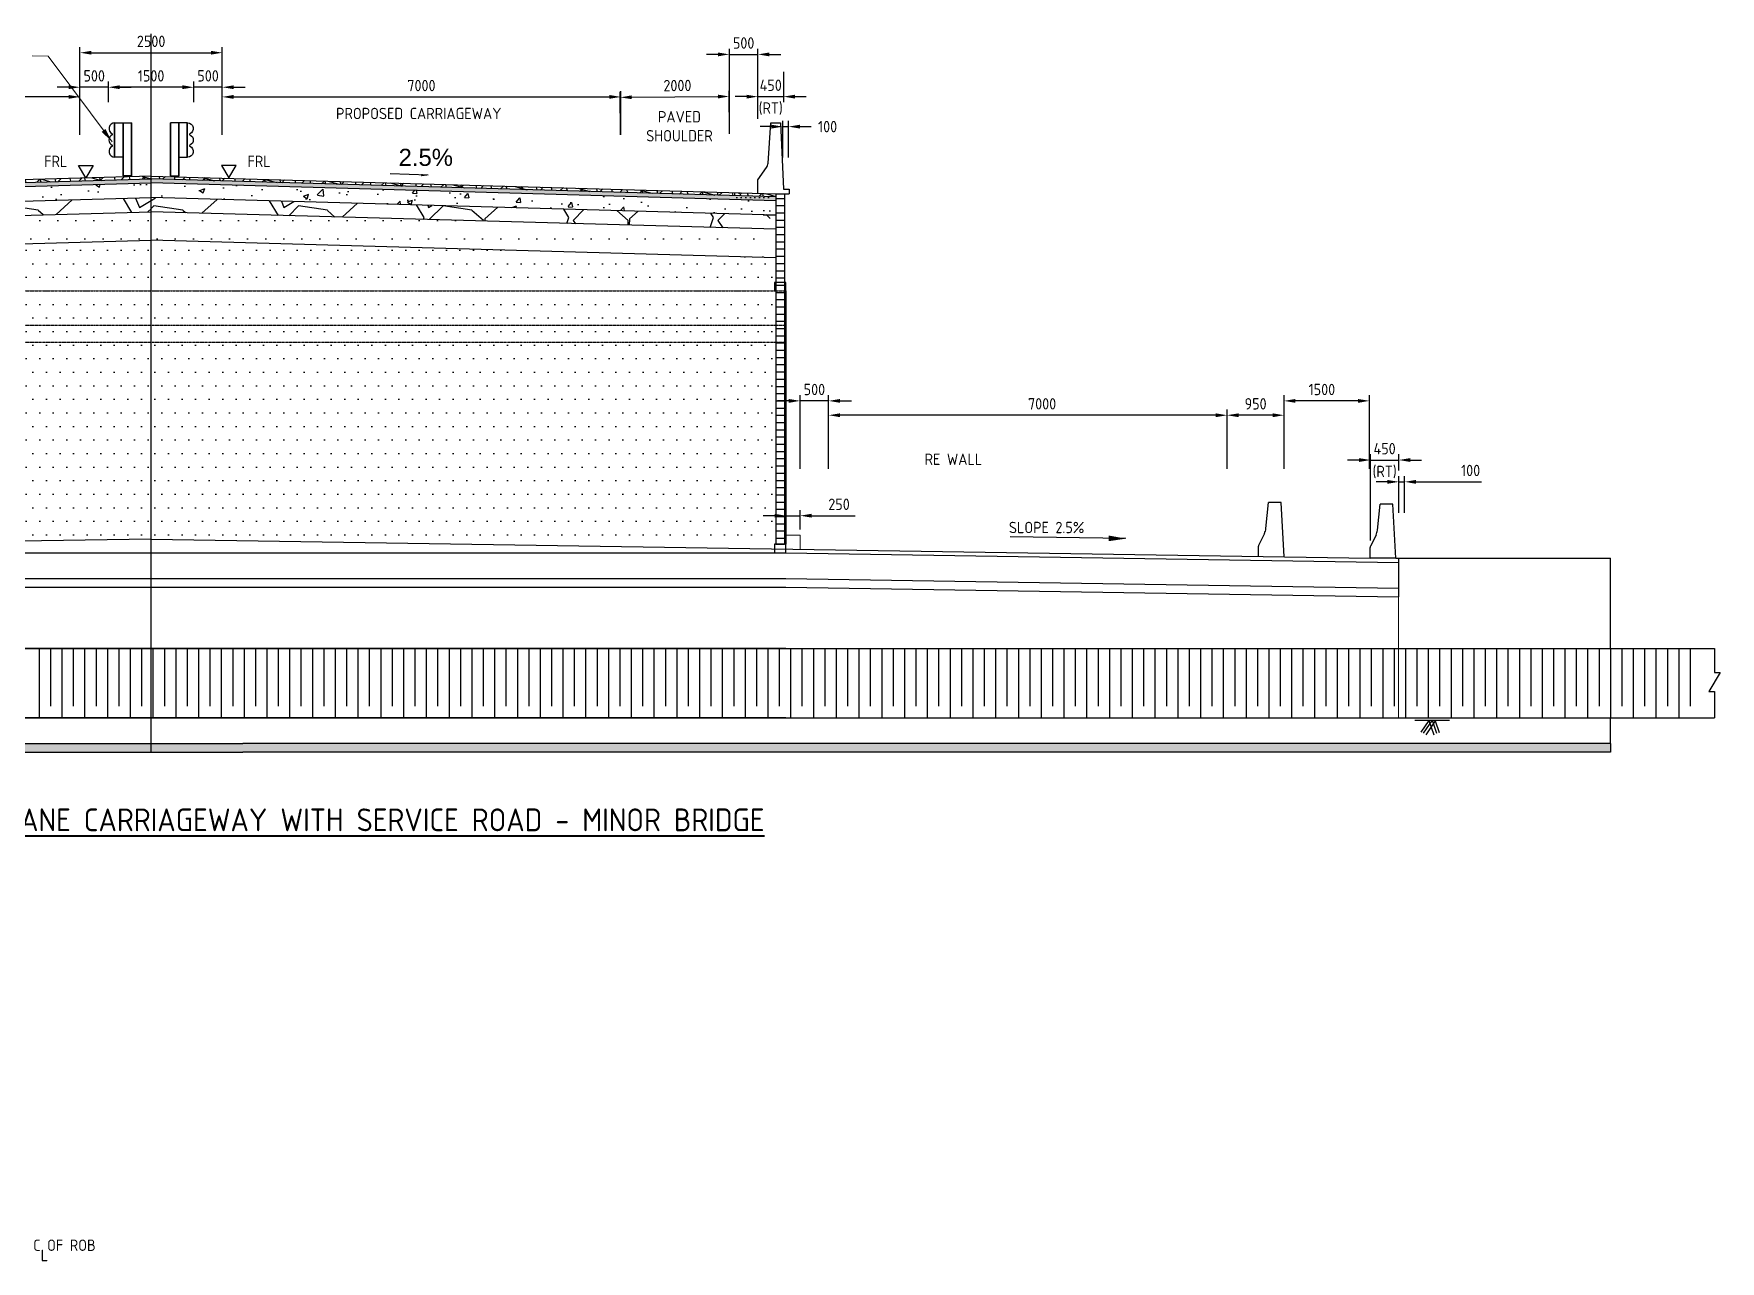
# Model space of a CAD drawing. Header units: millimetres. Extents: x 207528 to 778454, y -364692 to 101323.
# Drawn here: x 529835 to 559459, y -208013 to -186451 of the extents above; entities that cross this region are included whole.
import ezdxf

# ---------------------------------------------------------------- set-up
doc = ezdxf.new("R2010")
doc.units = ezdxf.units.MM
for name, pattern in [('CENTER2', [28.575, 19.05, -3.175, 3.175, -3.175]), ('DASHED', [19.05, 12.7, -6.35]), ('HIDDEN', [0.375, 0.25, -0.125])]:
    doc.linetypes.add(name, pattern=pattern)
for name, color, linetype, lineweight in [('(Geometry) Road Centre Line', 7, 'Continuous', 0), ('Structure', 7, 'Continuous', 30), ('Text 2mm', 1, 'Continuous', 20), ('Text large', 7, 'Continuous', 40), ('Text small', 1, 'Continuous', 20)]:
    doc.layers.add(name, color=color, linetype=linetype, lineweight=lineweight)
for name, color, linetype in [('Dim', 253, 'Continuous'), ('Dimension', 253, 'Continuous'), ('hatch', 253, 'Continuous'), ('Structure Main', 3, 'Continuous')]:
    doc.layers.add(name, color=color, linetype=linetype)
doc.styles.add('isocp 100', font='isocp.shx', dxfattribs={"height": 200})
doc.styles.add('ROMANS', font='romans')
doc.styles.add('S', font='romans.shx')
doc.styles.get("Standard").update_dxf_attribs({"font": 'arial.ttf'})
doc.linetypes.add('ZIGZAG', pattern='A,0.0001,-0.2,[131,ltypeshp.shx,S=0.2,R=0,X=-0.2,Y=0],-0.4,[131,ltypeshp.shx,S=0.2,R=180,X=0.2,Y=0],-0.2', length=0.8001)
doc.dimstyles.new('ISOCP-150', dxfattribs={"dimtxt": 300, "dimasz": 300, "dimexe": 300, "dimexo": 300, "dimgap": 50, "dimtad": 1, "dimdec": 0, "dimtxsty": 'Standard', "dimcen": 1, "dimclrd": 35, "dimclre": 35, "dimclrt": 1, "dimadec": 0, "dimazin": 0, "dimtfac": 1, "dimtdec": 0, "dimtmove": 0, "dimatfit": 3, "dimfxl": 1, "dimlwd": 20, "dimlwe": 20, "dimarcsym": 0})
doc.dimstyles.new('NH30A_100', dxfattribs={"dimscale": 100, "dimtxt": 2, "dimasz": 2, "dimexe": 1, "dimexo": 1, "dimgap": 1, "dimtad": 1, "dimdec": 0, "dimdsep": 46, "dimtxsty": 'isocp 100', "dimcen": 0.5, "dimclrd": 47, "dimclre": 47, "dimclrt": 1, "dimadec": 0, "dimazin": 0, "dimtfac": 1, "dimtdec": 0, "dimtmove": 0, "dimatfit": 3, "dimfxl": 1, "dimtolj": 1, "dimtzin": 0, "dimarcsym": 0})
doc.dimstyles.new('PS', dxfattribs={"dimscale": 0, "dimtxt": 2, "dimasz": 2, "dimexe": 1, "dimexo": 1, "dimgap": 1, "dimtad": 1, "dimdec": 0, "dimzin": 0, "dimdsep": 46, "dimtxsty": 'ROMANS', "dimcen": 1, "dimdle": 1, "dimclrd": 1, "dimclre": 1, "dimclrt": 7, "dimadec": 0, "dimazin": 0, "dimtfac": 1, "dimtdec": 0, "dimtmove": 2, "dimatfit": 3, "dimfxl": 200, "dimtvp": 250, "dimtolj": 1, "dimtzin": 0, "dimarcsym": 0})
doc.dimstyles.get("Standard").update_dxf_attribs({"dimtxt": 0.18, "dimasz": 0.18, "dimexe": 0.18, "dimexo": 0.0625, "dimgap": 0.09, "dimtad": 0, "dimtih": 1, "dimtoh": 1, "dimdec": 4, "dimzin": 0, "dimdsep": 46, "dimtxsty": 'Standard', "dimcen": 0.09, "dimadec": 0, "dimazin": 0, "dimtfac": 1, "dimtdec": 4, "dimtofl": 0, "dimtmove": 0, "dimatfit": 3, "dimfxl": 1, "dimtolj": 1, "dimtzin": 0, "dimarcsym": 0})
pattern_1 = [(45, (9398.8, -3361241.52), (-179.605122, 179.605122), []), (105, (9398.8, -3361241.52), (-245.34516, -65.740037), []), (165, (9398.8, -3361241.52), (-65.740037, -245.34516), [])]
pattern_2 = [(45, (456047.613, -256658.823), (42.426407, -4e-15), [25, -35]), (45, (456058.22, -256658.823), (42.426407, -4e-15), [10, -50]), (45, (456047.613, -256648.216), (42.426407, -4e-15), [10, -50])]
pattern_3 = [(50, (9398.8, -3361241.5), (910.92334, -79.69543), [95.25, -1047.75]), (355, (9398.8, -3361241.5), (-176.2171, 955.28423), [76.2, -838.20292]), (100.451445, (9474.7, -3361248.2), (734.70624, 875.58876), [80.95004, -890.45122]), (46.1842, (9398.8, -3360987.5), (1355.3952, -210.21164), [142.875, -1571.625]), (96.635558, (9511.7, -3361005), (1187.02067, 1237.1306), [121.4251, -1335.67804]), (351.18415, (9398.8, -3360987.5), (1187.0207, 1237.1306), [114.29984, -1257.29866]), (21, (9525.8, -3361051), (758.07196, -511.32599), [95.25, -1047.75]), (326, (9525.8, -3361051), (309.01014, 920.93983), [76.2, -838.2]), (71.451445, (9589, -3361093.6), (1067.0821, 409.61384), [80.95004, -890.4497]), (37.5, (9398.8, -3361241.5), (15.443016, 422.775194), [0, -828.04, 0, -850.9, 0, -841.375]), (7.5, (9398.8, -3361241.5), (334.09831, 500.902874), [0, -485.14, 0, -808.99, 0, -320.675]), (327.5, (9115.6, -3361241.5), (677.952976, -28.64372), [0, -317.5, 0, -990.6, 0, -1314.45]), (317.5, (8988.6, -3361241.5), (740.64591, 127.13246), [0, -412.75, 0, -657.86, 0, -933.45])]
pattern_4 = [(228.0127875, (11227.6, -3358701.52), (-20320.000002, -22859.999999), [341.7214, -33830.4836]), (184.969741, (10999, -3358955.52), (30479.999988, 2540.0001447), [586.4047, -58054.0489]), (132.510447, (10414.8, -3359006.32), (25400.000011, -27939.99999), [413.4815, -40934.7228]), (267.273689, (9424.2, -3359641.32), (2540.0000053, 50799.9999997), [534.0045, -52866.4374]), (292.833654, (9398.8, -3360174.72), (-12700.000001, 30479.9999996), [523.6337, -51839.8077]), (357.273689, (9602, -3360657.32), (-50799.9999997, 2540.0000053), [534.0045, -52866.4374]), (37.6942405, (10135.395, -3360682.72), (-33019.9999985, -25400.000002), [706.1937, -69913.1153]), (72.2553284, (10694.195, -3360250.92), (17780.0000048, 55879.9999985), [666.7195, -66005.2566]), (121.4295656, (10897.4, -3359615.92), (-20320.000003, 33019.9999982), [535.813, -53045.5457]), (175.236358, (10618, -3359158.72), (27940, -2540.000004), [611.7133, -29973.937]), (222.3974378, (10008.395, -3359107.92), (-30479.999999, -27940.000001), [791.078, -78316.7725]), (138.814075, (11938.8, -3359666.72), (-17779.999999, 15240.000001), [270.0045, -26730.5658]), (171.4692344, (11735.6, -3359488.92), (33020.000001, -5079.999994), [513.682, -50854.639]), (225, (11227.6, -3359412.7), (-4e-13, -2540), [359.2093, -3232.8931]), (203.19859, (11049.8, -3359107.9), (12700, 5080), [193.4413, -19150.6224]), (291.80141, (10872, -3359184.1), (-2540, 7620), [273.5656, -13404.753]), (30.963757, (10973.6, -3359438.1), (7620, 5080), [444.3197, -14366.2982]), (161.56505, (11354.6, -3359209.5), (5080, -2540), [321.2871, -7710.8981]), (16.3895403, (9398.8, -3359184.12), (25400, 7620), [450.088, -44558.8267]), (70.346176, (9830.6, -3359057.12), (-10160.000001, -27940), [377.599, -37382.2157]), (293.19859, (11354.6, -3358701.5), (-5080, 12700), [386.8801, -18957.1836]), (343.6104597, (11507, -3359057.12), (-25400.0000005, 7619.999998), [450.088, -44558.8267]), (339.443955, (9398.8, -3360758.92), (-12700, 5080), [434.0352, -21267.7343]), (294.7751406, (9805.2, -3360911.32), (-12700.000015, 27939.999993), [363.6721, -36003.5934]), (66.80141, (11380, -3361241.5), (5080, 12700), [386.8801, -18957.1836]), (17.3540246, (11532.4, -3360885.92), (-33019.999999, -10160.000002), [425.7827, -42152.376]), (69.443955, (10135.4, -3361241.52), (-5080, -12700), [217.0176, -21484.752]), (101.309932, (11227.6, -3361241.5), (-2540, 10160), [129.5146, -12821.995]), (165.963757, (11202.2, -3361114.5), (7620, -2540), [523.6337, -9949.0546]), (186.009006, (10694.2, -3360987.52), (25400, 2540.0000013), [485.267, -48041.3649]), (303.690068, (10973.6, -3359666.7), (-2540, 5080), [366.3239, -8791.7764]), (353.1572266, (11176.8, -3359971.52), (43180.0000003, -5079.9999977), [639.5568, -63316.009]), (60.945396, (11811.8, -3360047.72), (-10160, -17780), [261.5082, -25889.3923]), (90, (11938.8, -3359819), (-2540, 2540), [152.4, -2387.6]), (120.256437, (10643.4, -3360911.32), (10159.999999, -17780.000001), [352.867, -34933.9408]), (48.0127875, (10465.6, -3360606.52), (20320.000002, 22859.999999), [683.4429, -33488.7622]), (0, (10922.8, -3360098.5), (2540, 2540), [660.4, -1879.6]), (325.3048465, (11583.2, -3360098.52), (25400.00001, -17779.999986), [401.6096, -39759.3167]), (254.054604, (11913.4, -3360327.1), (-2540, -10160), [369.829, -18121.65]), (207.6459754, (11811.8, -3360682.72), (-48260.0000018, -25399.9999966), [602.1451, -59612.4644]), (175.4260787, (11278.4, -3360962.12), (-33020, 2540), [637.0295, -63065.8465])]
pattern_5 = [(0, (9398.8, -3361241.52), (158.75, 317.5), [0, -317.5])]

# ---------------------------------------------------------------- blocks, each defined once
blk = doc.blocks.new('*D599')
at = {"layer": 'Defpoints', "color": 0, "transparency": 16777216}
for p in [(523647, -187561), (523647, -188325), (530647, -188325)]:
    blk.add_point(p, dxfattribs=at)
at = {"layer": 'Text small', "color": 47, "lineweight": -2, "transparency": 16777216}
for p, q in [((523647, -188225), (523647, -187461)), ((530647, -188225), (530647, -187461)), ((530447, -187561), (523847, -187561))]:
    blk.add_line(p, q, dxfattribs=at)
at = {"layer": 'Text small', "color": 47, "transparency": 16777216}
for points in [[(523847, -187527), (523847, -187594), (523647, -187561)], [(530447, -187527), (530447, -187594), (530647, -187561)]]:
    blk.add_solid(points, dxfattribs=at)
at = {"layer": 'Text small', "color": 1, "transparency": 16777216, "insert": (527147, -187361), "char_height": 200, "attachment_point": 5, "style": 'isocp 100'}
blk.add_mtext('\\A1;7000', dxfattribs=at)
blk = doc.blocks.new('*D602')
at = {"layer": 'Defpoints', "color": 0, "transparency": 16777216}
for p in [(533147, -186785), (530647, -187456), (533147, -187456)]:
    blk.add_point(p, dxfattribs=at)
at = {"layer": 'Text small', "color": 47, "lineweight": -2, "transparency": 16777216}
for p, q in [((530647, -187356), (530647, -186685)), ((530847, -186785), (532947, -186785)), ((533147, -187356), (533147, -186685))]:
    blk.add_line(p, q, dxfattribs=at)
at = {"layer": 'Text small', "color": 47, "transparency": 16777216}
for points in [[(530847, -186751), (530847, -186818), (530647, -186785)], [(532947, -186751), (532947, -186818), (533147, -186785)]]:
    blk.add_solid(points, dxfattribs=at)
at = {"layer": 'Text small', "color": 1, "transparency": 16777216, "insert": (531897, -186585), "char_height": 200, "attachment_point": 5, "style": 'isocp 100'}
blk.add_mtext('\\A1;2500', dxfattribs=at)
blk = doc.blocks.new('*D603')
at = {"layer": 'Defpoints', "color": 0, "transparency": 16777216}
for p in [(532647, -187391), (532647, -187754), (533147, -187754)]:
    blk.add_point(p, dxfattribs=at)
at = {"layer": 'Text small', "color": 47, "lineweight": -2, "transparency": 16777216}
for p, q in [((532447, -187391), (532247, -187391)), ((532647, -187654), (532647, -187291)), ((533147, -187391), (532647, -187391)), ((533147, -187654), (533147, -187291)), ((533347, -187391), (533547, -187391))]:
    blk.add_line(p, q, dxfattribs=at)
at = {"layer": 'Text small', "color": 47, "transparency": 16777216}
for points in [[(532447, -187357), (532447, -187424), (532647, -187391)], [(533347, -187357), (533347, -187424), (533147, -187391)]]:
    blk.add_solid(points, dxfattribs=at)
at = {"layer": 'Text small', "color": 1, "transparency": 16777216, "insert": (532897, -187191), "char_height": 200, "attachment_point": 5, "style": 'isocp 100'}
blk.add_mtext('\\A1;500', dxfattribs=at)
blk = doc.blocks.new('EF')
for points in [[(1904820, 49581), (1904820, 50181)], [(1904820, 49781), (1904820, 50181)], [(1904820, 50181), (1905120, 50181)], [(1904825, 49581), (1904825, 50181)], [(1904825, 49781), (1904825, 50181)], [(1904970, 49251), (1904970, 50181)], [(1904975, 49251), (1904975, 50181)], [(1905115, 49251), (1905115, 50181)], [(1905120, 49251), (1905120, 50181)], [(1904970, 49581), (1904820, 49581)], [(1905120, 49251), (1904970, 49251)]]:
    blk.add_lwpolyline(points)
for centre, radius, start, end in [((1904820, 50081), 100, 90, 245.38), ((1904820, 49881), 100, 114.62, 245.38), ((1904820, 49681), 100, 114.62, 270), ((1904774, 49981), 10, 294.62, 65.38), ((1904774, 49781), 10, 294.62, 65.38)]:
    blk.add_arc(centre, radius, start, end)
blk = doc.blocks.new('*D604')
at = {"layer": 'Defpoints', "color": 0, "transparency": 16777216}
for p in [(530647, -187391), (530647, -187754), (531147, -187754)]:
    blk.add_point(p, dxfattribs=at)
at = {"layer": 'Text small', "color": 47, "lineweight": -2, "transparency": 16777216}
for p, q in [((530447, -187391), (530247, -187391)), ((530647, -187654), (530647, -187291)), ((531147, -187391), (530647, -187391)), ((531147, -187654), (531147, -187291)), ((531347, -187391), (531547, -187391))]:
    blk.add_line(p, q, dxfattribs=at)
at = {"layer": 'Text small', "color": 47, "transparency": 16777216}
for points in [[(530447, -187357), (530447, -187424), (530647, -187391)], [(531347, -187357), (531347, -187424), (531147, -187391)]]:
    blk.add_solid(points, dxfattribs=at)
at = {"layer": 'Text small', "color": 1, "transparency": 16777216, "insert": (530897, -187191), "char_height": 200, "attachment_point": 5, "style": 'isocp 100'}
blk.add_mtext('\\A1;500', dxfattribs=at)
blk = doc.blocks.new('*D605')
at = {"layer": 'Defpoints', "color": 0, "transparency": 16777216}
for p in [(531147, -187390), (531147, -187753), (532647, -187754)]:
    blk.add_point(p, dxfattribs=at)
at = {"layer": 'Text small', "color": 47, "lineweight": -2, "transparency": 16777216}
for p, q in [((531147, -187653), (531147, -187290)), ((532447, -187391), (531347, -187390)), ((532647, -187654), (532647, -187291))]:
    blk.add_line(p, q, dxfattribs=at)
at = {"layer": 'Text small', "color": 47, "transparency": 16777216}
for points in [[(531347, -187357), (531347, -187424), (531147, -187390)], [(532447, -187357), (532447, -187424), (532647, -187391)]]:
    blk.add_solid(points, dxfattribs=at)
at = {"layer": 'Text small', "color": 1, "transparency": 16777216, "insert": (531896, -187191), "char_height": 200, "attachment_point": 5, "rotation": 359.9727, "style": 'isocp 100'}
blk.add_mtext('\\A1;1500', dxfattribs=at)
blk = doc.blocks.new('*D606')
at = {"layer": 'Defpoints', "color": 0, "transparency": 16777216}
for p in [(540145, -187561), (533145, -188325), (540145, -188325)]:
    blk.add_point(p, dxfattribs=at)
at = {"layer": 'Text small', "color": 47, "lineweight": -2, "transparency": 16777216}
for p, q in [((533145, -188225), (533145, -187461)), ((540145, -188225), (540145, -187461)), ((533345, -187561), (539945, -187561))]:
    blk.add_line(p, q, dxfattribs=at)
at = {"layer": 'Text small', "color": 47, "transparency": 16777216}
for points in [[(533345, -187527), (533345, -187594), (533145, -187561)], [(539945, -187527), (539945, -187594), (540145, -187561)]]:
    blk.add_solid(points, dxfattribs=at)
at = {"layer": 'Text small', "color": 1, "transparency": 16777216, "insert": (536645, -187361), "char_height": 200, "attachment_point": 5, "style": 'isocp 100'}
blk.add_mtext('\\A1;7000', dxfattribs=at)
blk = doc.blocks.new('*D607')
at = {"layer": 'Defpoints', "color": 0, "transparency": 16777216}
for p in [(542052, -187553), (540145, -188325), (542058, -188310)]:
    blk.add_point(p, dxfattribs=at)
at = {"layer": 'Text small', "color": 47, "lineweight": -2, "transparency": 16777216}
for p, q in [((540144, -188225), (540138, -187469)), ((542058, -188210), (542051, -187453)), ((540339, -187567), (541852, -187555))]:
    blk.add_line(p, q, dxfattribs=at)
at = {"layer": 'Text small', "color": 47, "transparency": 16777216}
for points in [[(540339, -187534), (540339, -187600), (540139, -187569)], [(541852, -187521), (541853, -187588), (542052, -187553)]]:
    blk.add_solid(points, dxfattribs=at)
at = {"layer": 'Text small', "color": 1, "transparency": 16777216, "insert": (541141, -187361), "char_height": 200, "attachment_point": 5, "rotation": 0.4658, "style": 'isocp 100'}
blk.add_mtext('\\A1;2000', dxfattribs=at)
blk = doc.blocks.new('*D594')
at = {"layer": 'Defpoints', "color": 0, "transparency": 16777216}
for p in [(542555, -186814), (542053, -188048), (542555, -188048)]:
    blk.add_point(p, dxfattribs=at)
at = {"layer": 'Text small', "color": 47, "lineweight": -2, "transparency": 16777216}
for p, q in [((541853, -186814), (541653, -186814)), ((542053, -187948), (542053, -186714)), ((542053, -186814), (542555, -186814)), ((542555, -187948), (542555, -186714)), ((542755, -186814), (542955, -186814))]:
    blk.add_line(p, q, dxfattribs=at)
at = {"layer": 'Text small', "color": 47, "transparency": 16777216}
for points in [[(541853, -186781), (541853, -186848), (542053, -186814)], [(542755, -186781), (542755, -186848), (542555, -186814)]]:
    blk.add_solid(points, dxfattribs=at)
at = {"layer": 'Text small', "color": 1, "transparency": 16777216, "insert": (542304, -186614), "char_height": 200, "attachment_point": 5, "style": 'isocp 100'}
blk.add_mtext('\\A1;500', dxfattribs=at)
blk = doc.blocks.new('*D595')
at = {"layer": 'Defpoints', "color": 0, "transparency": 16777216}
for p in [(551797, -192900), (551797, -194192), (553297, -194192)]:
    blk.add_point(p, dxfattribs=at)
at = {"layer": 'Text small', "color": 47, "lineweight": -2, "transparency": 16777216}
for p, q in [((551797, -194092), (551797, -192800)), ((553297, -194092), (553297, -192800)), ((553097, -192900), (551997, -192900))]:
    blk.add_line(p, q, dxfattribs=at)
at = {"layer": 'Text small', "color": 47, "transparency": 16777216}
for points in [[(551997, -192867), (551997, -192934), (551797, -192900)], [(553097, -192867), (553097, -192934), (553297, -192900)]]:
    blk.add_solid(points, dxfattribs=at)
at = {"layer": 'Text small', "color": 1, "transparency": 16777216, "insert": (552461, -192700), "char_height": 200, "attachment_point": 5, "style": 'isocp 100'}
blk.add_mtext('\\A1;1500', dxfattribs=at)
blk = doc.blocks.new('*D596')
at = {"layer": 'Defpoints', "color": 0, "transparency": 16777216}
for p in [(550797, -193152), (550797, -194192), (551797, -194192)]:
    blk.add_point(p, dxfattribs=at)
at = {"layer": 'Text small', "color": 47, "lineweight": -2, "transparency": 16777216}
for p, q in [((550797, -194092), (550797, -193052)), ((551797, -194092), (551797, -193052)), ((551597, -193152), (550997, -193152))]:
    blk.add_line(p, q, dxfattribs=at)
at = {"layer": 'Text small', "color": 47, "transparency": 16777216}
for points in [[(550997, -193119), (550997, -193186), (550797, -193152)], [(551597, -193119), (551597, -193186), (551797, -193152)]]:
    blk.add_solid(points, dxfattribs=at)
at = {"layer": 'Text small', "color": 1, "transparency": 16777216, "insert": (551297, -192952), "char_height": 200, "attachment_point": 5, "style": 'isocp 100'}
blk.add_mtext('\\A1;950', dxfattribs=at)
blk = doc.blocks.new('*D597')
at = {"layer": 'Defpoints', "color": 0, "transparency": 16777216}
for p in [(543797, -193152), (543797, -194192), (550797, -194192)]:
    blk.add_point(p, dxfattribs=at)
at = {"layer": 'Text small', "color": 47, "lineweight": -2, "transparency": 16777216}
for p, q in [((543797, -194092), (543797, -193052)), ((550797, -194092), (550797, -193052)), ((550597, -193152), (543997, -193152))]:
    blk.add_line(p, q, dxfattribs=at)
at = {"layer": 'Text small', "color": 47, "transparency": 16777216}
for points in [[(543997, -193119), (543997, -193186), (543797, -193152)], [(550597, -193119), (550597, -193186), (550797, -193152)]]:
    blk.add_solid(points, dxfattribs=at)
at = {"layer": 'Text small', "color": 1, "transparency": 16777216, "insert": (547547, -192952), "char_height": 200, "attachment_point": 5, "style": 'isocp 100'}
blk.add_mtext('\\A1;7000 ', dxfattribs=at)
blk = doc.blocks.new('*D612')
at = {"layer": 'Defpoints', "color": 0, "transparency": 16777216}
for p in [(543297, -192900), (543297, -194192), (543797, -194192)]:
    blk.add_point(p, dxfattribs=at)
at = {"layer": 'Text small', "color": 47, "lineweight": -2, "transparency": 16777216}
for p, q in [((543297, -194092), (543297, -192800)), ((543797, -194092), (543797, -192800)), ((543097, -192900), (542897, -192900)), ((543797, -192900), (543297, -192900)), ((543997, -192900), (544197, -192900))]:
    blk.add_line(p, q, dxfattribs=at)
at = {"layer": 'Text small', "color": 47, "transparency": 16777216}
for points in [[(543097, -192867), (543097, -192934), (543297, -192900)], [(543997, -192867), (543997, -192934), (543797, -192900)]]:
    blk.add_solid(points, dxfattribs=at)
at = {"layer": 'Text small', "color": 1, "transparency": 16777216, "insert": (543547, -192700), "char_height": 200, "attachment_point": 5, "style": 'isocp 100'}
blk.add_mtext('\\A1;500', dxfattribs=at)
blk = doc.blocks.new('*D622')
at = {"layer": 'Defpoints', "color": 0, "transparency": 16777216}
for p in [(543047, -194917), (543047, -195420), (543297, -195258)]:
    blk.add_point(p, dxfattribs=at)
at = {"layer": 'Text small', "color": 47, "lineweight": -2, "transparency": 16777216}
for p, q in [((542847, -194917), (542647, -194917)), ((543047, -195320), (543047, -194817)), ((543047, -194917), (543297, -194917)), ((543297, -195158), (543297, -194817)), ((543497, -194917), (544263, -194917))]:
    blk.add_line(p, q, dxfattribs=at)
at = {"layer": 'Text small', "color": 47, "transparency": 16777216}
for points in [[(542847, -194884), (542847, -194950), (543047, -194917)], [(543497, -194884), (543497, -194950), (543297, -194917)]]:
    blk.add_solid(points, dxfattribs=at)
at = {"layer": 'Text small', "color": 1, "transparency": 16777216, "insert": (543980, -194717), "char_height": 200, "attachment_point": 5, "style": 'isocp 100'}
blk.add_mtext('\\A1;250', dxfattribs=at)
blk = doc.blocks.new('*D788')
at = {"layer": 'Defpoints', "color": 0, "transparency": 16777216}
for p in [(543005, -187018), (543005, -187556), (542555, -188048)]:
    blk.add_point(p, dxfattribs=at)
at = {"layer": 'Text small', "color": 47, "lineweight": -2, "transparency": 16777216}
for p, q in [((543005, -187118), (543005, -187656)), ((542555, -187948), (542555, -187456)), ((542355, -187556), (542155, -187556)), ((542555, -187556), (543005, -187556)), ((543205, -187556), (543405, -187556))]:
    blk.add_line(p, q, dxfattribs=at)
at = {"layer": 'Text small', "color": 47, "transparency": 16777216}
for points in [[(542355, -187523), (542355, -187590), (542555, -187556)], [(543205, -187523), (543205, -187590), (543005, -187556)]]:
    blk.add_solid(points, dxfattribs=at)
at = {"layer": 'Text small', "color": 1, "transparency": 16777216, "char_height": 200, "attachment_point": 5, "style": 'isocp 100'}
for s, insert in [('\\A1;450', (542780, -187356)), ('\\A1;(RT)', (542780, -187766))]:
    blk.add_mtext(s, dxfattribs=dict(at, insert=insert))
blk = doc.blocks.new('*D799')
at = {"layer": 'Defpoints', "color": 0, "transparency": 16777216}
for p in [(543093, -188083), (542993, -188725), (543093, -188725)]:
    blk.add_point(p, dxfattribs=at)
at = {"layer": 'Text small', "color": 47, "lineweight": -2, "transparency": 16777216}
for p, q in [((542793, -188083), (542593, -188083)), ((542993, -188625), (542993, -187983)), ((542993, -188083), (543093, -188083)), ((543093, -188625), (543093, -187983)), ((543293, -188083), (543493, -188083))]:
    blk.add_line(p, q, dxfattribs=at)
at = {"layer": 'Text small', "color": 47, "transparency": 16777216}
for points in [[(542793, -188050), (542793, -188117), (542993, -188083)], [(543293, -188050), (543293, -188117), (543093, -188083)]]:
    blk.add_solid(points, dxfattribs=at)
at = {"layer": 'Text small', "color": 1, "transparency": 16777216, "insert": (543493, -188083), "char_height": 200, "attachment_point": 5, "style": 'isocp 100'}
blk.add_mtext('\\A1;     100', dxfattribs=at)
blk = doc.blocks.new('*D802')
at = {"layer": 'Defpoints', "color": 0, "transparency": 16777216}
for p in [(553813, -193939), (553813, -194222), (553313, -195455, -1)]:
    blk.add_point(p, dxfattribs=at)
at = {"layer": 'Text small', "color": 47, "lineweight": -2, "transparency": 16777216}
for p, q in [((553113, -193939), (552913, -193939)), ((553313, -195355), (553313, -193839)), ((553313, -193939), (553813, -193939)), ((553813, -194122), (553813, -193839)), ((554013, -193939), (554213, -193939))]:
    blk.add_line(p, q, dxfattribs=at)
at = {"layer": 'Text small', "color": 47, "transparency": 16777216}
for points in [[(553113, -193906), (553113, -193973), (553313, -193939)], [(554013, -193906), (554013, -193973), (553813, -193939)]]:
    blk.add_solid(points, dxfattribs=at)
at = {"layer": 'Text small', "color": 1, "transparency": 16777216, "char_height": 200, "attachment_point": 5, "style": 'isocp 100'}
for s, insert in [('\\A1;450', (553563, -193739)), ('\\A1;(RT)', (553563, -194149))]:
    blk.add_mtext(s, dxfattribs=dict(at, insert=insert))
blk = doc.blocks.new('*D803')
at = {"layer": 'Defpoints', "color": 0, "transparency": 16777216}
for p in [(553913, -194322), (553813, -194964), (553913, -194964)]:
    blk.add_point(p, dxfattribs=at)
at = {"layer": 'Text small', "color": 47, "lineweight": -2, "transparency": 16777216}
for p, q in [((553613, -194322), (553413, -194322)), ((553813, -194864), (553813, -194222)), ((553813, -194322), (553913, -194322)), ((553913, -194864), (553913, -194222)), ((554113, -194322), (555263, -194322))]:
    blk.add_line(p, q, dxfattribs=at)
at = {"layer": 'Text small', "color": 47, "transparency": 16777216}
for points in [[(553613, -194289), (553613, -194356), (553813, -194322)], [(554113, -194289), (554113, -194356), (553913, -194322)]]:
    blk.add_solid(points, dxfattribs=at)
at = {"layer": 'Text small', "color": 1, "transparency": 16777216, "insert": (554788, -194122), "char_height": 200, "attachment_point": 5, "style": 'isocp 100'}
blk.add_mtext('\\A1;     100', dxfattribs=at)

msp = doc.modelspace()

# ---------------------------------------------------------------- hatches: boundary and pattern name
h = msp.add_hatch()
h.set_pattern_fill('GOST_GLASS', color=41, scale=5)
h.set_pattern_definition(pattern_2)
h.paths.add_polyline_path([(531896, -189072.1), (531896, -189001.9), (520919.5, -189314.7), (520919.5, -189384.1)])
h = msp.add_hatch()
h.set_pattern_fill('GOST_GLASS', color=41, scale=5)
h.set_pattern_definition(pattern_2)
h.paths.add_polyline_path([(531896, -189072.1), (531896, -189001.9), (542872.5, -189315.9), (542872.5, -189385.2)])
at = {"ltscale": 0.1}
h = msp.add_hatch(dxfattribs=at)
h.set_pattern_fill('LINE', color=256, scale=40, style=0)
h.set_pattern_definition([(0, (458792.51, -113778.14), (0, 127), [])])
h.paths.add_polyline_path([(542872.5, -197362.9), (542872.5, -195419.6), (543022.5, -195419.6), (543022.5, -197386.2)], flags=17)
h.paths.add_polyline_path([(542872.5, -189261), (542872.5, -197362.9), (543022.5, -197386.2), (543022.5, -189261)])
at = {"layer": 'Dim'}
h = msp.add_hatch(dxfattribs=at)
h.set_pattern_fill('AR-CONC', color=256, scale=5)
h.set_pattern_definition(pattern_3)
h.paths.add_polyline_path([(531896, -189072.1), (521019.5, -189384.3), (521019.5, -189556), (521019.5, -189631.1), (531895.4, -189329.6)])
h = msp.add_hatch(dxfattribs=at)
h.set_pattern_fill('AR-CONC', color=256, scale=5)
h.set_pattern_definition(pattern_3)
h.paths.add_polyline_path([(531896, -189072.1), (542772.5, -189384.3), (542772.5, -189556), (542772.5, -189631.1), (531896.6, -189329.6)])
at = {"layer": 'hatch'}
h = msp.add_hatch(dxfattribs=at)
h.set_pattern_fill('NET3', color=256, scale=80, angle=45)
h.set_pattern_definition(pattern_1)
h.paths.add_polyline_path([(531895.3, -189001.7), (531896.7, -188951.9), (520919.5, -189270.3), (520919.3, -189315)])
h = msp.add_hatch(dxfattribs=at)
h.set_pattern_fill('NET3', color=256, scale=80, angle=45)
h.set_pattern_definition(pattern_1)
h.paths.add_polyline_path([(531896.7, -189001.7), (531895.3, -188951.9), (542872.5, -189265.1), (542872.5, -189315.5)])
h = msp.add_hatch(dxfattribs=at)
h.set_pattern_fill('DOTS', scale=50)
h.set_pattern_definition([(0, (457292.51, -175120.12), (39.6875, 79.375), [0, -79.375])])
h.paths.add_polyline_path([(542146, -189247), (543022.2, -189261), (542772.5, -189267.1), (542772.5, -189395.8), (542145.4, -189366.2)])
h = msp.add_hatch(dxfattribs=at)
h.set_pattern_fill('GRAVEL', color=11, scale=100)
h.set_pattern_definition(pattern_4)
h.paths.add_polyline_path([(531895.4, -189579.6), (531895.4, -189329.6), (521019.5, -189631.1), (521019.5, -189751), (521019.5, -189885.2)])
h = msp.add_hatch(dxfattribs=at)
h.set_pattern_fill('DOTS', color=25, scale=200)
h.set_pattern_definition(pattern_5)
h.paths.add_polyline_path([(531895.4, -189579.6), (521019.5, -189885.2), (521019.5, -190385.3), (531895.4, -190079.8)])
h = msp.add_hatch(dxfattribs=at)
h.set_pattern_fill('GRAVEL', color=11, scale=100)
h.set_pattern_definition(pattern_4)
h.paths.add_polyline_path([(531896.6, -189579.6), (531896.6, -189329.6), (542772.5, -189631.1), (542772.5, -189751), (542772.5, -189885.2)])
h = msp.add_hatch(dxfattribs=at)
h.set_pattern_fill('DOTS', color=25, scale=200)
h.set_pattern_definition(pattern_5)
h.paths.add_polyline_path([(531896.6, -189579.6), (542772.5, -189885.2), (542772.5, -190385.3), (531896.6, -190079.8)])
h = msp.add_hatch(dxfattribs=at)
h.set_pattern_fill('DOTS', color=256, scale=150)
h.set_pattern_definition([(0, (9398.8, -3363982.91), (119.0625, 238.125), [0, -238.125])])
h.paths.add_polyline_path([(520919.5, -195329.7), (542872.5, -195329.7), (542872.5, -190385.3), (531972.2, -190081.9), (520919.5, -190385.3)])
h = msp.add_hatch(dxfattribs=at)
h.set_pattern_fill('AR-CONC', color=256, scale=2, style=0)
h.set_pattern_definition([(50, (9398.8, -3361280.7), (364.369338, -31.87817), [38.1, -419.1]), (355, (9398.8, -3361280.7), (-70.486843, 382.11369), [30.48, -335.28117]), (100.451445, (9429.16, -3361283.37), (293.882494, 350.235504), [32.380018, -356.18049]), (46.1842, (9398.8, -3361179.1), (542.15808, -84.084656), [57.15, -628.65]), (96.635558, (9444, -3361186.1), (474.80827, 494.85225), [48.57005, -534.27122]), (351.184151, (9398.8, -3361179.1), (474.80827, 494.85225), [45.71993, -502.91946]), (21, (9449.6, -3361204.5), (303.228783, -204.530396), [38.1, -419.1]), (326, (9449.6, -3361204.5), (123.604057, 368.375932), [30.48, -335.28]), (71.451445, (9474.86, -3361221.55), (426.83284, 163.845538), [32.380018, -356.179875]), (37.5, (9398.8, -3361280.71), (6.1772065, 169.110078), [0, -331.216, 0, -340.36, 0, -336.55]), (7.5, (9398.8, -3361280.71), (133.639325, 200.36115), [0, -194.056, 0, -323.596, 0, -128.27]), (327.5, (9285.51, -3361280.71), (271.1811903, -11.457488), [0, -127, 0, -396.24, 0, -525.78]), (317.5, (9234.7, -3361280.7), (296.258363, 50.852982), [0, -165.1, 0, -263.144, 0, -373.38])])
h.paths.add_polyline_path([(557529.4, -198919.6), (533505, -198919.6), (533505, -199069.6), (557529.4, -199069.6)])
h.paths.add_polyline_path([(533505, -198919.6), (506262.6, -198919.6), (506262.6, -199069.6), (533505, -199069.6)])

# ---------------------------------------------------------------- linework, layer by layer
at = {"layer": '(Geometry) Road Centre Line'}
for p, q in [((543172.5, -195257.8), (543022.5, -195257.8)), ((543172.5, -195257.8), (543297.5, -195257.8)), ((543297.5, -195507.8), (543297.5, -195257.8)), ((543297.5, -195257.8), (543297.5, -195257.8))]:
    msp.add_line(p, q, dxfattribs=at)
at = {"color": 1, "linetype": 'CENTER2', "ltscale": 0.5}
msp.add_lwpolyline([(531896, -199069.6), (531896, -186451.1)], dxfattribs=at)
at = {"color": 4}
for points in [[(530622.5, -188764.4), (530876.7, -188764.4), (530749.6, -188984.6)], [(533389.6, -188764.4), (533135.4, -188764.4), (533262.5, -188984.6)]]:
    msp.add_lwpolyline(points, close=True, dxfattribs=at)
msp.add_lwpolyline([(542647.5, -189631.1), (542872.5, -189631.1)])
at = {"const_width": 20}
msp.add_lwpolyline([(554089.3, -198511.1), (554703.3, -198511.1)], dxfattribs=at)
at = {"layer": 'Dim'}
for points in [[(542146, -189247), (542146, -189297)], [(554341.4, -198512.9), (554201.7, -198720.5)], [(554396.3, -198511.1), (554242.9, -198739)], [(554451.5, -198518.6), (554284.4, -198767)], [(554341.4, -198512.9), (554424.9, -198764.1)], [(554396.3, -198511.1), (554472, -198739)], [(554451.5, -198518.6), (554519.5, -198723.2)]]:
    msp.add_lwpolyline(points, dxfattribs=at)
at = {"layer": 'hatch', "linetype": 'ZIGZAG'}
msp.add_line((553758, -195664.6), (553308, -195664.6), dxfattribs=at)
at = {"layer": 'hatch', "color": 9, "linetype": 'HIDDEN', "lineweight": 5}
msp.add_line((553808, -196340.7), (553808, -198469.6), dxfattribs=at)
at = {"layer": 'hatch'}
for p, q in [((529929.3, -197250.7), (529929.3, -198469.6)), ((530129.3, -197250.7), (530129.3, -198262.4)), ((530329.3, -197250.7), (530329.3, -198469.6)), ((530529.3, -197250.7), (530529.3, -198262.4)), ((530729.3, -197250.7), (530729.3, -198469.6)), ((530929.3, -197250.7), (530929.3, -198262.4)), ((531129.3, -197250.7), (531129.3, -198469.6)), ((531329.3, -197250.7), (531329.3, -198262.4)), ((531529.3, -197250.7), (531529.3, -198469.6)), ((531729.3, -197250.7), (531729.3, -198262.4)), ((531929.3, -197250.7), (531929.3, -198469.6)), ((532129.3, -197250.7), (532129.3, -198262.4)), ((532329.3, -197250.7), (532329.3, -198469.6)), ((532529.3, -197250.7), (532529.3, -198262.4)), ((532729.3, -197250.7), (532729.3, -198469.6)), ((532929.3, -197250.7), (532929.3, -198262.4)), ((533129.3, -197250.7), (533129.3, -198469.6)), ((533329.3, -197250.7), (533329.3, -198262.4)), ((533529.3, -197250.7), (533529.3, -198469.6)), ((533729.3, -197250.7), (533729.3, -198262.4)), ((533929.3, -197250.7), (533929.3, -198469.6)), ((534129.3, -197250.7), (534129.3, -198262.4)), ((534129.3, -197250.7), (534129.3, -198262.4)), ((534329.3, -197250.7), (534329.3, -198469.6)), ((534529.3, -197250.7), (534529.3, -198262.4)), ((534729.3, -197250.7), (534729.3, -198469.6)), ((534929.3, -197250.7), (534929.3, -198262.4)), ((535129.3, -197250.7), (535129.3, -198469.6)), ((535329.3, -197250.7), (535329.3, -198262.4)), ((535529.3, -197250.7), (535529.3, -198469.6)), ((535729.3, -197250.7), (535729.3, -198262.4)), ((535929.3, -197250.7), (535929.3, -198469.6)), ((536129.3, -197250.7), (536129.3, -198262.4)), ((536329.3, -197250.7), (536329.3, -198469.6)), ((536529.3, -197250.7), (536529.3, -198262.4)), ((536729.3, -197250.7), (536729.3, -198469.6)), ((536929.3, -197250.7), (536929.3, -198262.4)), ((537129.3, -197250.7), (537129.3, -198469.6)), ((537329.3, -197250.7), (537329.3, -198262.4)), ((537529.3, -197250.7), (537529.3, -198469.6)), ((537729.3, -197250.7), (537729.3, -198262.4)), ((537929.3, -197250.7), (537929.3, -198469.6)), ((538129.3, -197250.7), (538129.3, -198262.4)), ((538329.3, -197250.7), (538329.3, -198469.6)), ((538529.3, -197250.7), (538529.3, -198262.4)), ((538729.3, -197250.7), (538729.3, -198469.6)), ((538929.3, -197250.7), (538929.3, -198262.4)), ((539129.3, -197250.7), (539129.3, -198469.6)), ((539329.3, -197250.7), (539329.3, -198262.4)), ((539529.3, -197250.7), (539529.3, -198469.6)), ((539729.3, -197250.7), (539729.3, -198262.4)), ((539929.3, -197250.7), (539929.3, -198469.6)), ((540129.3, -197250.7), (540129.3, -198262.4)), ((540329.3, -197250.7), (540329.3, -198469.6)), ((540529.3, -197250.7), (540529.3, -198262.4)), ((540729.3, -197250.7), (540729.3, -198469.6)), ((540929.3, -197250.7), (540929.3, -198262.4)), ((540929.3, -197250.7), (540929.3, -198262.4)), ((541129.3, -197250.7), (541129.3, -198469.6)), ((541329.3, -197250.7), (541329.3, -198262.4)), ((541529.3, -197250.7), (541529.3, -198469.6)), ((541729.3, -197250.7), (541729.3, -198262.4)), ((541929.3, -197250.7), (541929.3, -198469.6)), ((542129.3, -197250.7), (542129.3, -198262.4)), ((542329.3, -197250.7), (542329.3, -198469.6)), ((542529.3, -197250.7), (542529.3, -198262.4)), ((542729.3, -197250.7), (542729.3, -198469.6)), ((542929.3, -197250.7), (542929.3, -198262.4)), ((543129.3, -197250.7), (543129.3, -198469.6)), ((543329.3, -197250.7), (543329.3, -198262.4)), ((543529.3, -197250.7), (543529.3, -198469.6)), ((543729.3, -197250.7), (543729.3, -198262.4)), ((543929.3, -197250.7), (543929.3, -198469.6)), ((544129.3, -197250.7), (544129.3, -198262.4)), ((544329.3, -197250.7), (544329.3, -198469.6)), ((544529.3, -197250.7), (544529.3, -198262.4)), ((544729.3, -197250.7), (544729.3, -198469.6)), ((544929.3, -197250.7), (544929.3, -198262.4)), ((545129.3, -197250.7), (545129.3, -198469.6)), ((545329.3, -197250.7), (545329.3, -198262.4)), ((545529.3, -197250.7), (545529.3, -198469.6)), ((545729.3, -197250.7), (545729.3, -198262.4)), ((545929.3, -197250.7), (545929.3, -198469.6)), ((546129.3, -197250.7), (546129.3, -198262.4)), ((546329.3, -197250.7), (546329.3, -198469.6)), ((546529.3, -197250.7), (546529.3, -198262.4)), ((546729.3, -197250.7), (546729.3, -198469.6)), ((546929.3, -197250.7), (546929.3, -198262.4)), ((547129.3, -197250.7), (547129.3, -198469.6)), ((547329.3, -197250.7), (547329.3, -198262.4)), ((547529.3, -197250.7), (547529.3, -198469.6)), ((547729.3, -197250.7), (547729.3, -198262.4)), ((547729.3, -197250.7), (547729.3, -198262.4)), ((547929.3, -197250.7), (547929.3, -198469.6)), ((548129.3, -197250.7), (548129.3, -198262.4)), ((548329.3, -197250.7), (548329.3, -198469.6)), ((548529.3, -197250.7), (548529.3, -198262.4)), ((548729.3, -197250.7), (548729.3, -198469.6)), ((548929.3, -197250.7), (548929.3, -198262.4)), ((549129.3, -197250.7), (549129.3, -198469.6)), ((549329.3, -197250.7), (549329.3, -198262.4)), ((549529.3, -197250.7), (549529.3, -198469.6)), ((549729.3, -197250.7), (549729.3, -198262.4)), ((549929.3, -197250.7), (549929.3, -198469.6)), ((550129.3, -197250.7), (550129.3, -198262.4)), ((550329.3, -197250.7), (550329.3, -198469.6)), ((550529.3, -197250.7), (550529.3, -198262.4)), ((550729.3, -197250.7), (550729.3, -198469.6)), ((550929.3, -197250.7), (550929.3, -198262.4)), ((551129.3, -197250.7), (551129.3, -198469.6)), ((551329.3, -197250.7), (551329.3, -198262.4)), ((551529.3, -197250.7), (551529.3, -198469.6)), ((551729.3, -197250.7), (551729.3, -198262.4)), ((551929.3, -197250.7), (551929.3, -198469.6)), ((552129.3, -197250.7), (552129.3, -198262.4)), ((552329.3, -197250.7), (552329.3, -198469.6)), ((552529.3, -197250.7), (552529.3, -198262.4)), ((552729.3, -197250.7), (552729.3, -198469.6)), ((552929.3, -197250.7), (552929.3, -198262.4)), ((553129.3, -197250.7), (553129.3, -198469.6)), ((553329.3, -197250.7), (553329.3, -198262.4)), ((553529.3, -197250.7), (553529.3, -198469.6)), ((553729.3, -197250.7), (553729.3, -198262.4)), ((553929.4, -197250.7), (553929.4, -198469.6)), ((554129.4, -197250.7), (554129.4, -198262.4)), ((554329.4, -197250.7), (554329.4, -198469.6)), ((554529.4, -197250.7), (554529.4, -198262.4)), ((554729.4, -197250.7), (554729.4, -198469.6)), ((554929.4, -197250.7), (554929.4, -198262.4)), ((555129.4, -197250.7), (555129.4, -198469.6)), ((555329.4, -197250.7), (555329.4, -198262.4)), ((555529.4, -197250.7), (555529.4, -198469.6)), ((555729.4, -197250.7), (555729.4, -198262.4)), ((555929.4, -197250.7), (555929.4, -198469.6)), ((556129.4, -197250.7), (556129.4, -198262.4)), ((556329.4, -197250.7), (556329.4, -198469.6)), ((556529.4, -197250.7), (556529.4, -198262.4)), ((556729.4, -197250.7), (556729.4, -198469.6)), ((556929.4, -197250.7), (556929.4, -198262.4)), ((557129.4, -197250.7), (557129.4, -198469.6)), ((557329.4, -197250.7), (557329.4, -198262.4)), ((557529.4, -197250.7), (557529.4, -198469.6)), ((557729.4, -197250.7), (557729.4, -198262.4)), ((557929.4, -197250.7), (557929.4, -198469.6)), ((558129.4, -197250.7), (558129.4, -198262.4)), ((558329.4, -197250.7), (558329.4, -198469.6)), ((558529.4, -197250.7), (558529.4, -198262.4)), ((558729.4, -197250.7), (558729.4, -198469.6)), ((558929.4, -197250.7), (558929.4, -198262.4))]:
    msp.add_line(p, q, dxfattribs=at)
msp.add_lwpolyline([(559358.8, -197250.7), (559358.8, -197670.5), (559458.8, -197670.5), (559258.8, -198006.1), (559358.8, -198006.1), (559358.8, -198469.6)], dxfattribs=at)
at = {"layer": 'Structure'}
for p, q in [((542872.5, -189264.6), (543104.6, -189264.6)), ((543104.6, -189180.1), (543104.6, -189264.6)), ((543047.5, -190819.6), (542847.5, -190819.6)), ((542847.5, -190819.6), (542847.5, -190969.6)), ((543022.5, -190819.6), (542872.5, -190819.6)), ((543047.5, -190969.6), (543047.5, -190819.6)), ((543047.5, -190969.6), (543047.5, -195419.6)), ((551477, -195141.9), (551522.5, -194687.7)), ((551747.5, -194687.7), (551522.5, -194687.7)), ((551797.5, -195636.8), (551747.5, -194687.7)), ((553437.6, -195169.7), (553483, -194715.5)), ((553708, -194715.5), (553483, -194715.5)), ((553758, -195664.6), (553708, -194715.5)), ((531896, -195329.7), (510484, -195664.6)), ((531896, -195329.7), (553308, -195664.6)), ((543047.5, -195419.6), (542847.5, -195419.6)), ((542847.5, -195419.6), (542847.5, -195569.6)), ((542872.5, -195419.6), (543022.5, -195419.6)), ((543022.5, -195419.6), (542872.5, -195419.6)), ((543047.5, -195569.6), (543047.5, -195419.6)), ((551347.5, -195624.8), (551347.5, -195449.5)), ((551451.9, -195228.9), (551352.7, -195427.1)), ((553308, -195664.6), (553308, -195477.3)), ((553412.4, -195256.7), (553313.3, -195455)), ((520744.5, -195569.6), (543047.5, -195569.6)), ((543047.5, -195569.6), (553808, -195740.7)), ((553758, -195664.6), (553808, -195664.6)), ((553808, -195664.6), (553808, -196340.7)), ((553808, -195664.6), (557529.4, -195664.6)), ((557529.4, -197250.7), (557529.4, -195664.6)), ((520744.5, -196019.6), (543047.5, -196019.6)), ((543047.5, -196019.6), (553808, -196190.7)), ((520744.5, -196169.6), (543047.5, -196169.6)), ((520744.5, -196169.6), (543047.5, -196169.6)), ((543047.5, -196169.6), (553808, -196340.7)), ((543047.5, -197250.7), (504433.2, -197250.7)), ((520744.5, -197250.7), (559358.8, -197250.7)), ((557529.4, -197250.7), (557529.4, -198469.6)), ((543047.5, -198469.6), (504433.2, -198469.6)), ((520744.5, -198469.6), (559358.8, -198469.6)), ((557529.4, -198919.6), (557529.4, -198469.6))]:
    msp.add_line(p, q, dxfattribs=at)
at = {"layer": 'Structure', "linetype": 'DASHED', "ltscale": 0.25}
for p, q in [((520744.5, -190969.6), (543047.5, -190969.6)), ((520744.5, -191569.6), (543047.5, -191569.6)), ((520744.5, -191869.6), (543047.5, -191869.6))]:
    msp.add_line(p, q, dxfattribs=at)
at = {"layer": 'Structure'}
msp.add_lwpolyline([(542554.6, -189255.6), (542554.6, -189015.1), (542705.6, -188799.3, 0.1368849), (542732.4, -188723.3), (542779.6, -188015.1), (542954.6, -188015.1), (543004.6, -189180.1), (543104.6, -189180.1)], format="xyb", dxfattribs=at)
for centre, radius, start, end in [((551228.3, -195117, 183662.3), 250, 333.43495, 354.28941), ((553188.8, -195144.9, 183662.3), 250, 333.43495, 354.28941), ((551397.5, -195449.5, 183662.3), 50, 153.43495, 180), ((553358, -195477.3, 183662.3), 50, 153.43495, 180)]:
    msp.add_arc(centre, radius, start, end, dxfattribs=at)
at = {"layer": 'Structure Main'}
for p, q in [((542872.5, -189261), (542872.5, -195419.6)), ((543022.5, -189261), (543022.5, -195419.6)), ((520919.5, -190385.3), (531895.4, -190079.8)), ((542872.5, -190385.3), (531896.6, -190079.8)), ((520594.5, -198919.6), (533505, -198919.6)), ((520594.5, -199069.6), (533505, -199069.6)), ((543197.5, -198919.6), (533505, -198919.6)), ((543197.5, -199069.6), (533505, -199069.6)), ((557529.4, -198919.6), (543090.5, -198919.6)), ((557529.4, -199069.6), (543090.5, -199069.6)), ((557529.4, -198919.6), (557529.4, -199069.6))]:
    msp.add_line(p, q, dxfattribs=at)
for points in [[(531896, -188951.9), (520919.5, -189264.6)], [(531896, -188951.9), (542872.5, -189264.6)], [(520919.5, -189315), (531896, -189001.9)], [(520919.5, -189384.3), (531896, -189072.1)], [(542872.5, -189315), (531896, -189001.9)], [(542872.5, -189384.3), (531896, -189072.1)], [(520919.5, -189635.5), (531895.4, -189329.6)], [(520919.5, -189885.2), (531895.4, -189579.6)], [(542872.5, -189635.5), (531896.6, -189329.6)], [(542872.5, -189885.2), (531896.6, -189579.6)]]:
    msp.add_lwpolyline(points, dxfattribs=at)

# ---------------------------------------------------------------- block references
msp.add_blockref('EF', (-1373563.9, -238198.9), dxfattribs=at)
at = {"layer": 'Structure Main', "xscale": -1}
msp.add_blockref('EF', (2437356.6, -238198.9), dxfattribs=at)

# ---------------------------------------------------------------- texts
at = {"layer": 'Text 2mm', "color": 1, "insert": (536721.5, -188624.4), "char_height": 300, "attachment_point": 5}
msp.add_mtext_dynamic_manual_height_columns('2.5%', width=5325.312, gutter_width=1250, heights=[0], dxfattribs=at)
at = {"layer": 'Text large', "insert": (531820.7, -200259.7), "char_height": 400, "width": 23582.39, "attachment_point": 5, "style": 'isocp 100'}
msp.add_mtext('{\\LTYPE-N TYPICAL CROSS SECTION: 4-LANE CARRIAGEWAY WITH SERVICE ROAD - MINOR BRIDGE}', dxfattribs=at)
at = {"layer": 'Text small', "style": 'isocp 100'}
for s, p in [('SLOPE 2.5%%%', (546963.9, -195224)), ('C OF ROB', (529826.5, -207831.6, 183662.5)), ('L', (529956.8, -208007.7, 183662.5)), ('L', (529956.8, -208013, 183662.5))]:
    msp.add_text(s, height=200, dxfattribs=at).set_placement(p)
at = {"layer": 'Text small', "char_height": 200, "attachment_point": 5, "style": 'isocp 100'}
for s, width, insert in [('{\\Fisocp|c0;PROPOSED CARRIAGEWAY}', 5325.312, (536597.5, -187852.3)), ('\\pxqc;PAVED \\PSHOULDER', 5325.312, (541177.3, -188076.5)), ('FRL', 7158.158, (530221.2, -188692.8)), ('FRL', 7158.158, (533792.3, -188692.8)), ('RE WALL', 5325.312, (545988.4, -193925.5))]:
    msp.add_mtext_dynamic_manual_height_columns(s, width=width, gutter_width=1250, heights=[0], dxfattribs=dict(at, insert=insert))

# ---------------------------------------------------------------- dimensions: what is measured, and where the dimension line sits
at = {"layer": 'Text small'}
for base, p1, p2, angle, picture, middle, dimtype in [((533146.7, -186784.7), (530646.7, -187455.5), (533146.7, -187455.5), 0, '*D602', (531896.7, -186784.7), 161), ((530646.7, -187390.5), (531146.7, -187753.9), (530646.7, -187753.9), 180, '*D604', (530896.7, -187390.5), 161), ((531146.9, -187390.2), (532646.7, -187753.9), (531146.7, -187753.2), 179.97269, '*D605', (531896, -187390.5), 161), ((532646.7, -187390.5), (533146.7, -187753.9), (532646.7, -187753.9), 180, '*D603', (532896.7, -187390.5), 161), ((540145.2, -187560.6), (533145.2, -188325.5), (540145.2, -188325.5), 180, '*D606', (536645.2, -187560.6), 160)]:
    dim = msp.add_linear_dim(base=base, p1=p1, p2=p2, angle=angle, dimstyle='NH30A_100', dxfattribs=at)
    dim.commit()
    dim.dimension.update_dxf_attribs({"geometry": picture, "text_midpoint": middle, "dimtype": dimtype})
for base, p1, p2, angle, text, picture, middle, dimtype in [((542554.7, -186814.5), (542053.2, -188048.5), (542554.7, -188048.5), 0, '500', '*D594', (542304, -186814.5), 161), ((542052.2, -187553.2), (540145.2, -188325.5), (542058.4, -188309.9), 0.46582, '2000', '*D607', (541142.4, -187560.6), 161), ((543797.5, -193152.3), (550797.5, -194191.9), (543797.5, -194191.9), 180, '<> ', '*D597', (547547.5, -193152.3), 160), ((550797.5, -193152.3), (551797.5, -194191.9), (550797.5, -194191.9), 180, '950', '*D596', (551297.5, -193152.3), 160), ((551797.5, -192900.3), (553297.5, -194191.9), (551797.5, -194191.9), 180, '1500', '*D595', (552461.1, -192900.3), 160), ((553813.3, -193939.2, 0.7), (553313.3, -195455), (553813.3, -194222.3, 0.7), 0, '450\\X(RT)', '*D802', (553563.3, -193939.2, 0.7), 160), ((553913.1, -194322.3, 0.7), (553813.3, -194963.6, 0.7), (553913.1, -194963.6, 0.7), 0, '     <>', '*D803', (554788.2, -194322.3, 0.7), 161)]:
    dim = msp.add_linear_dim(base=base, p1=p1, p2=p2, angle=angle, text=text, dimstyle='NH30A_100', dxfattribs=at)
    dim.commit()
    dim.dimension.update_dxf_attribs({"geometry": picture, "text_midpoint": middle, "dimtype": dimtype})
dim = msp.add_linear_dim(base=(543004.6, -187556.5), p1=(542554.7, -188048.5), p2=(543004.6, -187017.8), text='450\\X(RT)', dimstyle='NH30A_100', dxfattribs=at)
dim.commit()
dim.dimension.update_dxf_attribs({"geometry": '*D788', "text_midpoint": (542779.6, -187556.5), "dimtype": 160})
for base, p1, p2, picture, middle in [((523646.7, -187560.6), (530646.7, -188325.5), (523646.7, -188325.5), '*D599', (527146.7, -187560.6)), ((543297.5, -192900.3), (543797.5, -194191.9), (543297.5, -194191.9), '*D612', (543547.5, -192900.3)), ((543047.5, -194917.1), (543297.5, -195257.8), (543047.5, -195419.6), '*D622', (543980.1, -194917.1))]:
    dim = msp.add_linear_dim(base=base, p1=p1, p2=p2, dimstyle='NH30A_100', dxfattribs=at)
    dim.commit()
    dim.dimension.update_dxf_attribs({"geometry": picture, "text_midpoint": middle, "dimtype": 160})
dim = msp.add_linear_dim(base=(543092.8, -188083.3), p1=(542992.9, -188724.6), p2=(543092.8, -188724.6), angle=0, text='     <>', dimstyle='NH30A_100', override={"dimtmove": 2}, dxfattribs=at)
dim.commit()
dim.dimension.update_dxf_attribs({"geometry": '*D799', "text_midpoint": (543492.8, -188083.3), "dimtype": 161})

# ---------------------------------------------------------------- leaders
at = {"layer": 'Dim'}
msp.add_leader([(549017.8, -195319.9), (546984.8, -195287)], dimstyle='Standard', override={"dimscale": 150.000001, "dimtxt": 2, "dimasz": 2, "dimexe": 1, "dimexo": 1, "dimgap": 1, "dimcen": 1, "dimdle": 1, "dimclrd": 1, "dimclre": 1, "dimclrt": 7, "dimtofl": 1, "dimfxl": 200, "dimtvp": 250}, dxfattribs=at)
at = {"layer": 'Dimension'}
msp.add_leader([(536765.5, -188938.2), (536096, -188912)], dimstyle='PS', override={"dimscale": 1, "dimtxt": 200, "dimasz": 125, "dimgap": 20, "dimtxsty": 'S'}, dxfattribs=at)
at = {"layer": 'Structure'}
msp.add_leader([(531210.6, -188350.4), (530089, -186842.6), (529806.1, -186836.5)], dimstyle='ISOCP-150', override={"dimtxt": 250, "dimasz": 250, "dimexe": 100, "dimexo": 100, "dimgap": 150, "dimtmove": 1}, dxfattribs=at)

doc.saveas('drawing.dxf')
